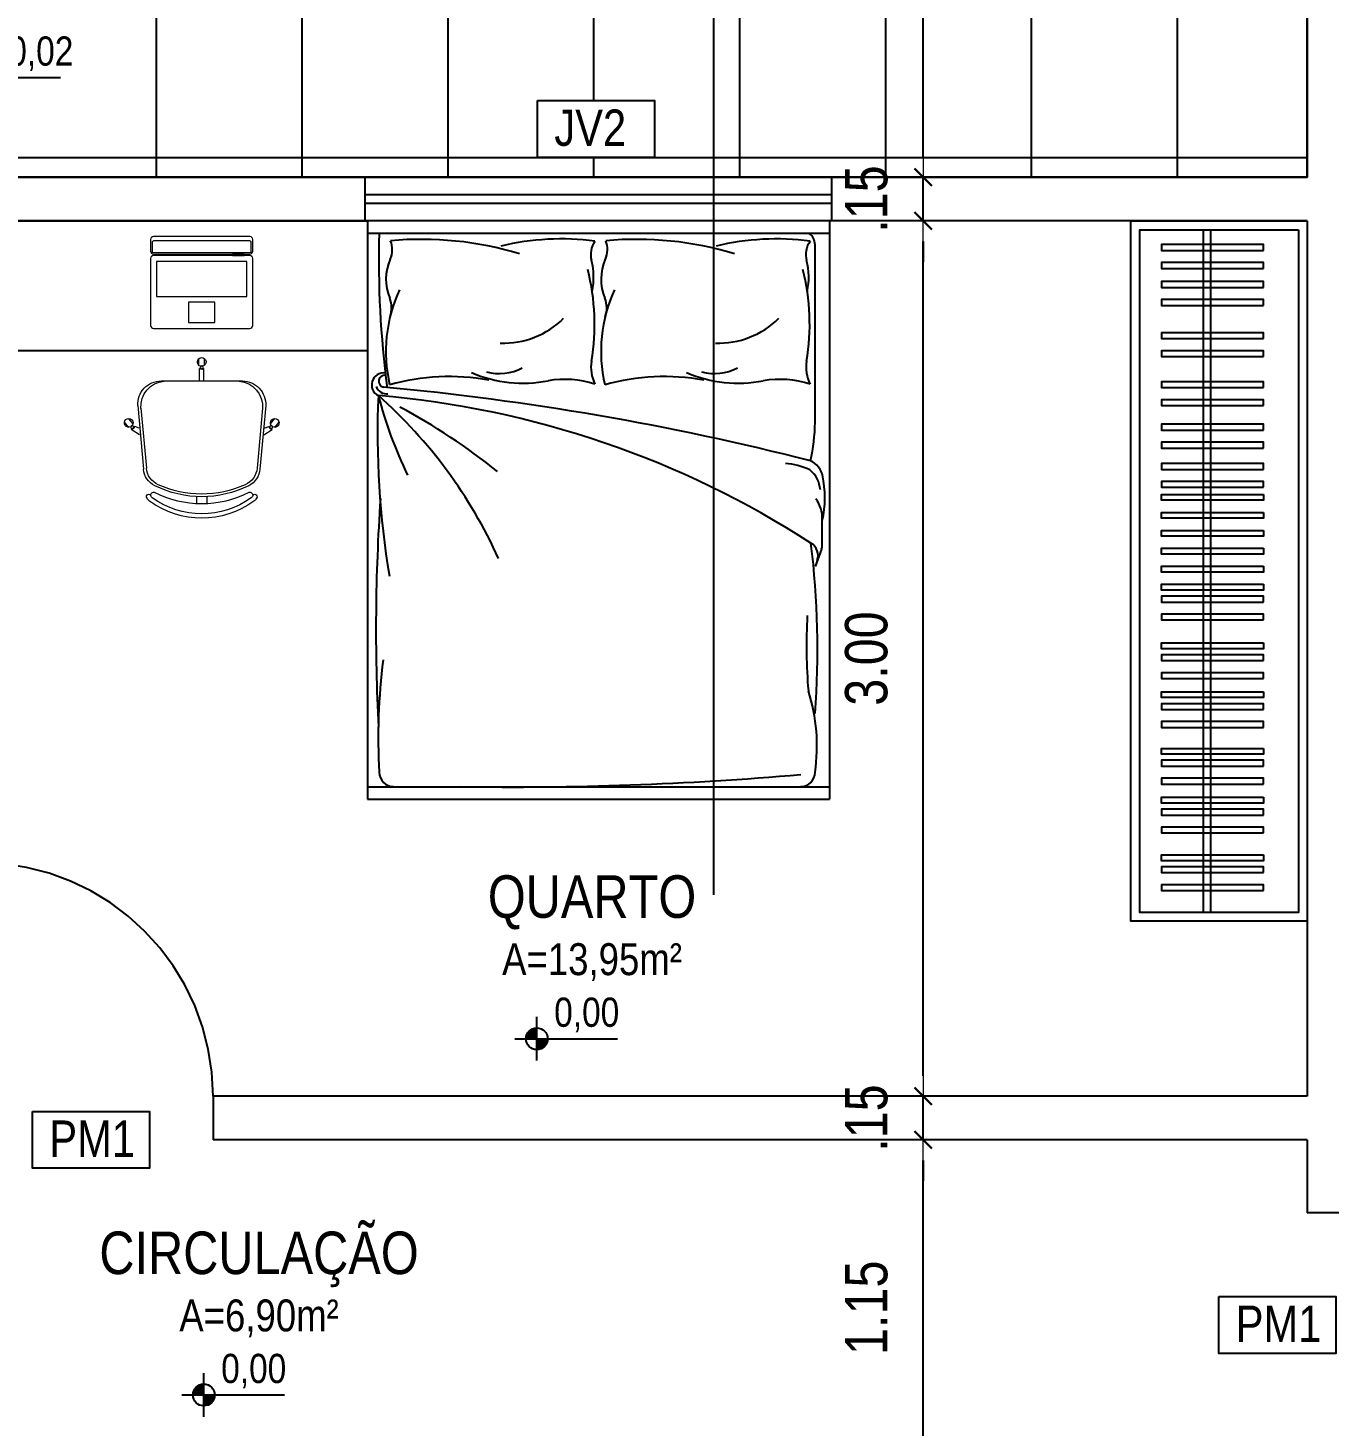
# Model space of a CAD drawing. Header units: millimetres. Extents: x -6300 to 1991, y -4770 to 4545.
# Drawn here: x 1506.647 to 1511.106, y 100.277 to 105.069 of the extents above; entities that cross this region are included whole.
import ezdxf
from ezdxf.enums import TextEntityAlignment as Align

# ---------------------------------------------------------------- set-up
doc = ezdxf.new("R2010")
doc.units = ezdxf.units.MM
doc.header["$LTSCALE"] = 20
doc.header["$MEASUREMENT"] = 0
doc.linetypes.add('DASHDOT2', pattern=[0.5, 0.25, -0.125, 0, -0.125])
doc.linetypes.add('HIDDEN2', pattern=[0.1875, 0.125, -0.0625])
doc.layers.get('0').update_dxf_attribs({"linetype": 'CONTINUOUS'})
doc.layers.get('DEFPOINTS').update_dxf_attribs({"linetype": 'CONTINUOUS'})
for name, color, linetype in [('003', 3, 'CONTINUOUS'), ('ARREDI_attrezzature', 175, 'CONTINUOUS'), ('COTA', 7, 'CONTINUOUS'), ('E-txt-g', 3, 'CONTINUOUS'), ('LAYER1', 7, 'CONTINUOUS')]:
    doc.layers.add(name, color=color, linetype=linetype)
for name, color, linetype, lineweight in [('E-Lay-9', 9, 'CONTINUOUS', 9), ('E-Pen-C', 4, 'CONTINUOUS', 15), ('E-Pen-G', 3, 'CONTINUOUS', 30), ('E-Txt-W', 7, 'CONTINUOUS', 20)]:
    doc.layers.add(name, color=color, linetype=linetype, lineweight=lineweight)
doc.styles.add('F2', font='ARIALN.TTF')
doc.styles.add('REG60', font='romans.shx', dxfattribs={"width": 0.8, "height": 0.15})
doc.styles.add('REG80', font='romans.shx', dxfattribs={"width": 0.8, "height": 0.2})
doc.dimstyles.new('DIMENSION-1', dxfattribs={"dimtxt": 0.145, "dimasz": 0.07, "dimexe": 1, "dimexo": 0, "dimgap": 0.12, "dimtad": 1, "dimzin": 7, "dimdsep": 46, "dimtxsty": 'F2', "dimblk1": 'TRACO', "dimblk2": 'TRACO', "dimsah": 1, "dimcen": 1, "dimse1": 1, "dimse2": 1, "dimclrd": 4, "dimclre": 256, "dimclrt": 4, "dimadec": 8, "dimazin": 0, "dimtfac": 1, "dimtix": 1, "dimtmove": 2, "dimatfit": 3, "dimldrblk": 'TRACO', "dimfxl": 1, "dimtolj": 1, "dimtzin": 0, "dimarcsym": 0})

# ---------------------------------------------------------------- blocks, each defined once
blk = doc.blocks.new('TXT-AMB75')
at = {"layer": 'E-txt-g', "style": 'REG80', "width": 0.8, "flags": 8}
blk.add_attdef('TXT', text='', height=0.2, dxfattribs=at).set_placement((0.0055, 0.2964), align=Align.CENTER)
at = {"layer": 'E-Txt-W', "style": 'REG60', "width": 0.8, "flags": 8}
blk.add_attdef('TXT', text='', height=0.15, dxfattribs=at).set_placement((0.0055, 0.0271), align=Align.CENTER)
blk = doc.blocks.new('NV')
at = {"color": 4, "linetype": 'ByBlock', "ltscale": 0.5}
for p, q in [((-1.4143, -0.1421), (-1.4143, 0.1067)), ((-1.5387, -0.0177), (-0.9535, -0.0177))]:
    blk.add_line(p, q, dxfattribs=at)
at = {"color": 4, "ltscale": 2.5}
blk.add_circle((-1.4143, -0.0177), 0.0622, dxfattribs=at)
at = {"color": 4}
for points in [[(-1.4143, -0.0177), (-1.4583, 0.0263), (-1.4765, -0.0177), (-1.4717, 0.0061)], [(-1.4143, -0.0177), (-1.4143, 0.0445), (-1.4583, 0.0263), (-1.4381, 0.0398)], [(-1.4143, -0.0177), (-1.3521, -0.0177), (-1.3703, -0.0617), (-1.3568, -0.0415)], [(-1.4143, -0.0177), (-1.3703, -0.0617), (-1.4143, -0.0799), (-1.3905, -0.0752)]]:
    blk.add_solid(points, dxfattribs=at)
at = {"layer": 'E-Txt-W', "color": 4, "ltscale": 2.5, "style": 'F2'}
blk.add_attdef('COTAPISO', (-1.3058, 0.0735), '', height=0.15, dxfattribs=at)
blk = doc.blocks.new('Cadeira')
at = {"layer": 'E-Lay-9', "color": 8}
for p, q in [((-0.0093, 0.0535), (-0.0093, 0.0769)), ((0.0096, 0.0535), (0.0096, 0.0769)), ((-0.1393, 0), (0.1393, 0)), ((-0.0075, 0), (-0.0075, 0.0425)), ((-0.0075, 0.0425), (-0.0056, 0.0425)), ((0.0056, 0.0425), (0.0075, 0.0425)), ((0.0075, 0), (0.0075, 0.0425)), ((-0.2192, -0.0836), (-0.1996, -0.3023)), ((-0.2087, -0.0936), (-0.1898, -0.2982)), ((0.2087, -0.0936), (0.1898, -0.2982)), ((0.2192, -0.0836), (0.1996, -0.3023)), ((-0.25, -0.1588), (-0.265, -0.1409)), ((-0.2355, -0.1467), (-0.2505, -0.1288)), ((0.2355, -0.1467), (0.2505, -0.1288)), ((0.25, -0.1588), (0.265, -0.1409)), ((-0.2398, -0.1647), (-0.2413, -0.1659)), ((-0.2133, -0.1847), (-0.2413, -0.1659)), ((-0.2298, -0.1563), (-0.2313, -0.1575)), ((-0.2144, -0.1618), (-0.2298, -0.1563)), ((0.2133, -0.1847), (0.2413, -0.1659)), ((0.2144, -0.1618), (0.2298, -0.1563)), ((0.2298, -0.1563), (0.2313, -0.1575)), ((0.2398, -0.1647), (0.2413, -0.1659)), ((-0.0175, -0.3961), (-0.0175, -0.4196)), ((0.0175, -0.3961), (0.0175, -0.4196))]:
    blk.add_line(p, q, dxfattribs=at)
blk.add_lwpolyline([(0.1631, -0.3812, -0.237888), (-0.1631, -0.3812, 0.605717), (-0.1738, -0.3953, 0.122717), (-0.17, -0.4, 0.323529), (0.17, -0.4, 0.122717), (0.1738, -0.3953, 0.605717)], format="xyb", close=True, dxfattribs=at)
for centre in [(0, 0.0466), (-0.2382, -0.1579), (0.2382, -0.1579)]:
    blk.add_circle(centre, 0.005, dxfattribs=at)
for centre, radius, start, end in [((0.0001, 0.0652), 0.015, 281.6334, 257.4537), ((-0.1393, -0.08), 0.08, 90, 182.5692), ((0, 0.0475), 0.0075, 221.8103, 318.1897), ((0.1393, -0.08), 0.08, 357.4308, 90), ((-0.1202, -0.0886), 0.0887, 95.5925, 183.2522), ((0.1202, -0.0886), 0.0887, 356.7478, 84.4075), ((-0.2502, -0.1438), 0.015, 322.5463, 298.3666), ((0.2502, -0.1438), 0.015, 241.6334, 217.4537), ((-0.2388, -0.1573), 0.0075, 261.8103, 358.1897), ((0.2388, -0.1573), 0.0075, 181.8103, 278.1897), ((-0.1299, -0.296), 0.07, 185.1212, 243.6047), ((-0.1201, -0.2918), 0.07, 185.2999, 245.7361), ((0.1201, -0.2918), 0.07, 294.2639, 354.7001), ((0.1299, -0.296), 0.07, 296.3953, 354.8788), ((0, -0.0343), 0.3622, 243.6047, 296.3953), ((0, -0.0254), 0.3622, 245.7361, 294.2639), ((-0.1819, -0.3961), 0.00782, 29.8109, 225.3255), ((-0.1625, -0.39), 0.0275, 205.1455, 233.4571), ((0, -0.1648), 0.3052, 234.1238, 305.8762), ((-0.1625, -0.39), 0.0125, 205.1455, 233.1301), ((0.1819, -0.3961), 0.00782, 314.6745, 150.1891), ((0.1625, -0.39), 0.0275, 306.5429, 334.8545)]:
    blk.add_arc(centre, radius, start, end, dxfattribs=at)
blk = doc.blocks.new('Notebook')
at = {"layer": 'E-Lay-9', "color": 8}
for p, q in [((-0.175, 0.305), (-0.175, 0.3)), ((-0.175, 0.3), (-0.175, 0.265)), ((0.165, 0.315), (-0.165, 0.315)), ((0.175, 0.3), (0.175, 0.305)), ((0.175, 0.265), (0.175, 0.3)), ((-0.165, 0.255), (0.165, 0.255))]:
    blk.add_line(p, q, dxfattribs=at)
for points in [[(-0.165, 0.26), (0.165, 0.26, 0.414214), (0.17, 0.265), (0.17, 0.295, 0.414214), (0.165, 0.3), (-0.165, 0.3, 0.414214), (-0.17, 0.295), (-0.17, 0.265, 0.414214)], [(-0.165, 0), (0.165, 0, 0.414214), (0.175, 0.01), (0.175, 0.24, 0.414214), (0.165, 0.25), (-0.165, 0.25, 0.414214), (-0.175, 0.24), (-0.175, 0.01, 0.414214)]]:
    blk.add_lwpolyline(points, format="xyb", close=True, dxfattribs=at)
for points in [[(-0.105, 0.25), (-0.145, 0.25), (-0.145, 0.255), (-0.105, 0.255)], [(0.105, 0.25), (0.145, 0.25), (0.145, 0.255), (0.105, 0.255)], [(-0.155, 0.11), (0.155, 0.11), (0.155, 0.23), (-0.155, 0.23)], [(-0.045, 0.02), (0.045, 0.02), (0.045, 0.09), (-0.045, 0.09)]]:
    blk.add_lwpolyline(points, close=True, dxfattribs=at)
for centre, start, end in [((-0.165, 0.305), 90, 180), ((0.165, 0.305), 0, 90), ((-0.165, 0.265), 180, 270), ((0.165, 0.265), 270, 360)]:
    blk.add_arc(centre, 0.01, start, end, dxfattribs=at)
blk = doc.blocks.new('TRACO')
at = {"layer": 'E-Pen-C'}
for p, q in [((0, 1), (0, -1)), ((-1, 0), (1, 0))]:
    blk.add_line(p, q, dxfattribs=at)
at = {"layer": 'E-Pen-G'}
blk.add_line((-0.424, -0.424), (0.424, 0.424), dxfattribs=at)
blk = doc.blocks.new('*D485')
at = {"layer": 'COTA', "color": 4, "linetype": 'Continuous', "lineweight": -2}
blk.add_line((1509.7146, 100.1779), (1509.7146, 101.1879), dxfattribs=at)
at = {"layer": 'DEFPOINTS', "color": 0, "linetype": 'Continuous'}
for p in [(1509.7146, 101.2579), (1509.8809, 101.2579, -1.8296), (1509.8809, 100.1079, -1.8296)]:
    blk.add_point(p, dxfattribs=at)
at = {"layer": 'COTA', "color": 4, "linetype": 'Continuous', "lineweight": -2, "xscale": 0.07, "yscale": 0.07, "zscale": 0.07}
for p, rotation in [((1509.7146, 101.2579), 90), ((1509.7146, 100.1079), 270)]:
    blk.add_blockref('TRACO', p, dxfattribs=dict(at, rotation=rotation))
at = {"layer": 'COTA', "color": 4, "linetype": 'Continuous', "insert": (1509.5205, 100.6829), "char_height": 0.145, "attachment_point": 5, "rotation": 90, "style": 'F2'}
blk.add_mtext('\\A1;1.15', dxfattribs=at)
blk = doc.blocks.new('*D486')
at = {"layer": 'COTA', "color": 4, "linetype": 'Continuous', "lineweight": -2}
for p, q in [((1509.7146, 101.4779), (1509.7146, 101.5479)), ((1509.7146, 101.2579), (1509.7146, 101.4079)), ((1509.7146, 101.1879), (1509.7146, 101.1179))]:
    blk.add_line(p, q, dxfattribs=at)
at = {"layer": 'DEFPOINTS', "color": 0, "linetype": 'Continuous'}
for p in [(1509.7146, 101.4079), (1509.8809, 101.4079, -1.8296), (1509.8809, 101.2579, -1.8296)]:
    blk.add_point(p, dxfattribs=at)
at = {"layer": 'COTA', "color": 4, "linetype": 'Continuous', "lineweight": -2, "xscale": 0.07, "yscale": 0.07, "zscale": 0.07}
for p, rotation in [((1509.7146, 101.4079), 270), ((1509.7146, 101.2579), 90)]:
    blk.add_blockref('TRACO', p, dxfattribs=dict(at, rotation=rotation))
at = {"layer": 'COTA', "color": 4, "linetype": 'Continuous', "insert": (1509.5205, 101.3329), "char_height": 0.145, "attachment_point": 5, "rotation": 90, "style": 'F2'}
blk.add_mtext('\\A1;.15', dxfattribs=at)
blk = doc.blocks.new('*D487')
at = {"layer": 'COTA', "color": 4, "linetype": 'Continuous', "lineweight": -2}
blk.add_line((1509.7146, 101.4779), (1509.7146, 104.3379), dxfattribs=at)
at = {"layer": 'DEFPOINTS', "color": 0, "linetype": 'Continuous'}
for p in [(1509.7146, 104.4079), (1509.8809, 104.4079, -1.8296), (1509.8809, 101.4079, -1.8296)]:
    blk.add_point(p, dxfattribs=at)
at = {"layer": 'COTA', "color": 4, "linetype": 'Continuous', "lineweight": -2, "xscale": 0.07, "yscale": 0.07, "zscale": 0.07}
for p, rotation in [((1509.7146, 104.4079), 90), ((1509.7146, 101.4079), 270)]:
    blk.add_blockref('TRACO', p, dxfattribs=dict(at, rotation=rotation))
at = {"layer": 'COTA', "color": 4, "linetype": 'Continuous', "insert": (1509.5205, 102.9079), "char_height": 0.145, "attachment_point": 5, "rotation": 90, "style": 'F2'}
blk.add_mtext('\\A1;3.00', dxfattribs=at)
blk = doc.blocks.new('*D488')
at = {"layer": 'COTA', "color": 4, "linetype": 'Continuous', "lineweight": -2}
for p, q in [((1509.7146, 104.6279), (1509.7146, 104.6979)), ((1509.7146, 104.4079), (1509.7146, 104.5579)), ((1509.7146, 104.3379), (1509.7146, 104.2679))]:
    blk.add_line(p, q, dxfattribs=at)
at = {"layer": 'DEFPOINTS', "color": 0, "linetype": 'Continuous'}
for p in [(1509.7146, 104.5579), (1509.8809, 104.5579, -1.8296), (1509.8809, 104.4079, -1.8296)]:
    blk.add_point(p, dxfattribs=at)
at = {"layer": 'COTA', "color": 4, "linetype": 'Continuous', "lineweight": -2, "xscale": 0.07, "yscale": 0.07, "zscale": 0.07}
for p, rotation in [((1509.7146, 104.5579), 270), ((1509.7146, 104.4079), 90)]:
    blk.add_blockref('TRACO', p, dxfattribs=dict(at, rotation=rotation))
at = {"layer": 'COTA', "color": 4, "linetype": 'Continuous', "insert": (1509.5205, 104.4829), "char_height": 0.145, "attachment_point": 5, "rotation": 90, "style": 'F2'}
blk.add_mtext('\\A1;.15', dxfattribs=at)
blk = doc.blocks.new('*D489')
at = {"layer": 'COTA', "color": 4, "linetype": 'Continuous', "lineweight": -2}
blk.add_line((1509.7146, 104.6279), (1509.7146, 105.9879), dxfattribs=at)
at = {"layer": 'DEFPOINTS', "color": 0, "linetype": 'Continuous'}
for p in [(1509.7146, 106.0579), (1510.1478, 106.0579, -1.8296), (1509.8809, 104.5579, -1.8296)]:
    blk.add_point(p, dxfattribs=at)
at = {"layer": 'COTA', "color": 4, "linetype": 'Continuous', "lineweight": -2, "xscale": 0.07, "yscale": 0.07, "zscale": 0.07}
for p, rotation in [((1509.7146, 106.0579), 90), ((1509.7146, 104.5579), 270)]:
    blk.add_blockref('TRACO', p, dxfattribs=dict(at, rotation=rotation))
at = {"layer": 'COTA', "color": 4, "linetype": 'Continuous', "insert": (1509.5205, 105.3079), "char_height": 0.145, "attachment_point": 5, "rotation": 90, "style": 'F2'}
blk.add_mtext('\\A1;1.50', dxfattribs=at)

msp = doc.modelspace()

# ---------------------------------------------------------------- hatches: boundary and pattern name
h = msp.add_hatch()
h.set_pattern_fill('ANSI37,_O', color=8, scale=4, angle=45)
h.set_pattern_definition([(90, (-60.4137, 66.12446), (-0.5, 1e-16), []), (180, (-60.4137, 66.12446), (-1e-16, -0.5), [])])
h.paths.add_polyline_path([(1501.8309, 104.5579), (1511.0309, 104.5579), (1511.0309, 106.0579), (1501.8309, 106.0579)])
h.paths.add_polyline_path([(1506.2305, 105.2772), (1507.111, 105.2772), (1507.111, 105.4959), (1506.2305, 105.4959)], flags=24)
h.paths.add_polyline_path([(1506.3297, 105.0628), (1507.0118, 105.0628), (1507.0118, 105.2599), (1506.3297, 105.2599)], flags=24)
h.paths.add_polyline_path([(1506.4814, 104.8993), (1506.4814, 104.9366), (1506.4671, 104.9338), (1506.455, 104.9257)], flags=24)
h.paths.add_polyline_path([(1506.4814, 104.8993), (1506.455, 104.9257), (1506.4469, 104.9136), (1506.4441, 104.8993)], flags=8)
h.paths.add_polyline_path([(1506.4814, 104.8993), (1506.5187, 104.8993), (1506.5159, 104.885), (1506.5078, 104.8729)], flags=8)
h.paths.add_polyline_path([(1506.4814, 104.8993), (1506.5078, 104.8729), (1506.4957, 104.8648), (1506.4814, 104.862)], flags=24)
edge = h.paths.add_edge_path(flags=16)
edge.add_line((1506.4814, 104.8246), (1506.4814, 104.9739))
edge = h.paths.add_edge_path(flags=16)
edge.add_arc((1506.4814, 104.8993), 0.0373, 0, 360)
edge = h.paths.add_edge_path(flags=16)
edge.add_line((1506.4067, 104.8993), (1506.7578, 104.8993))
h.paths.add_polyline_path([(1506.5111, 104.8904), (1506.8323, 104.8904), (1506.8323, 105.0707), (1506.5111, 105.0707)], flags=24)
h.paths.add_polyline_path([(1504.9322, 105.8579), (1505.1322, 105.8579), (1505.1322, 106.0579), (1504.9322, 106.0579)], flags=16)
h.paths.add_polyline_path([(1507.9812, 105.8579), (1508.1812, 105.8579), (1508.1812, 106.0579), (1507.9812, 106.0579)], flags=16)
h.paths.add_polyline_path([(1508.3934, 104.8205), (1508.7937, 104.8205), (1508.7937, 104.6258), (1508.3934, 104.6258)], flags=16)
h.paths.add_polyline_path([(1505.3968, 104.8272), (1505.7971, 104.8272), (1505.7971, 104.6325), (1505.3968, 104.6325)], flags=16)
h.paths.add_polyline_path([(1501.8309, 105.8579), (1502.0309, 105.8579), (1502.0309, 106.0579), (1501.8309, 106.0579)], flags=17)
h.paths.add_polyline_path([(1504.5776, 105.1056), (1504.5776, 105.5015), (1504.2757, 105.5015), (1504.2757, 105.1056)], flags=24)
h.paths.add_polyline_path([(1509.6707, 105.1052), (1509.6707, 105.501), (1509.3688, 105.501), (1509.3688, 105.1052)], flags=24)
at = {"layer": 'COTA', "linetype": 'Continuous'}
h = msp.add_hatch(dxfattribs=at)
h.set_pattern_fill('PATIO3', color=8, scale=0.6, style=0, pattern_type=2)
h.set_pattern_definition([(243.4349, (-60.29372, 66.72446), (0.600000786, 0.599999495), [0.201246, -1.1403948]), (153.4349, (-60.17372, 66.66446), (0.599999495, -0.600000786), [0.1341642, -1.2074766]), (153.4349, (-60.02372, 66.66446), (0.599999495, -0.600000786), [0.1341642, -1.2074766]), (243.4349, (-60.14372, 66.72446), (0.600000786, 0.599999495), [0.0670818, -1.274559]), (153.4349, (-59.87372, 66.66446), (0.599999495, -0.600000786), [0.1341642, -1.2074766]), (243.4349, (-59.99372, 66.72446), (0.600000786, 0.599999495), [0.1341642, -1.2074766]), (158.1986, (-59.81372, 66.71246), (-1.800000164, 0.599999946), [0.0323112, -3.1987878]), (243.4349, (-59.84372, 66.72446), (0.600000786, 0.599999495), [0.0670818, -1.274559]), (154.9831, (-59.813717, 66.562465), (-7.7999997481, 3.60000110015), [0.0993174, -9.8324496]), (63.4349, (-59.99372, 66.42446), (-0.600000786, -0.599999495), [0.201246, -1.1403948]), (153.4349, (-59.93372, 66.54446), (0.599999495, -0.600000786), [0.1341642, -1.2074766]), (63.4349, (-60.14372, 66.42446), (-0.600000786, -0.599999495), [0.0670818, -1.274559]), (153.4349, (-60.08372, 66.54446), (0.599999495, -0.600000786), [0.1341642, -1.2074766]), (153.4349, (-60.23372, 66.54446), (0.599999495, -0.600000786), [0.1341642, -1.2074766]), (63.4349, (-60.29372, 66.42446), (-0.600000786, -0.599999495), [0.201246, -1.1403948]), (63.4349, (-59.90372, 66.30446), (-0.600000786, -0.599999495), [0.201246, -1.1403948]), (153.4349, (-59.84372, 66.42446), (0.599999495, -0.600000786), [0.1341642, -1.2074766]), (153.4349, (-59.99372, 66.42446), (0.599999495, -0.600000786), [0.1341642, -1.2074766]), (63.4349, (-60.20372, 66.30446), (-0.600000786, -0.599999495), [0.1341642, -1.2074766]), (153.4349, (-60.14372, 66.42446), (0.599999495, -0.600000786), [0.1341642, -1.2074766]), (153.4349, (-60.29372, 66.42446), (0.599999495, -0.600000786), [0.1341642, -1.2074766]), (63.4349, (-60.41372, 66.18446), (-0.600000786, -0.599999495), [0.201246, -1.1403948]), (153.4349, (-59.81372, 66.33446), (0.599999495, -0.600000786), [0.0670818, -1.274559]), (153.4349, (-59.90372, 66.30446), (0.599999495, -0.600000786), [0.1341642, -1.2074766]), (153.4349, (-60.05372, 66.30446), (0.599999495, -0.600000786), [0.1341642, -1.2074766]), (153.4349, (-60.20372, 66.30446), (0.599999495, -0.600000786), [0.1341642, -1.2074766]), (153.4349, (-60.35372, 66.30446), (0.599999495, -0.600000786), [0.0670818, -1.274559]), (153.4349, (-59.81372, 66.18446), (0.599999495, -0.600000786), [0.1341642, -1.2074766]), (63.4349, (-59.99372, 66.12446), (-0.600000786, -0.599999495), [0.1341642, -1.2074766]), (153.4349, (-59.96372, 66.18446), (0.599999495, -0.600000786), [0.1341642, -1.2074766]), (243.4349, (-60.23372, 66.24446), (0.600000786, 0.599999495), [0.1341642, -1.2074766]), (153.4349, (-60.11372, 66.18446), (0.599999495, -0.600000786), [0.1341642, -1.2074766]), (153.4349, (-60.26372, 66.18446), (0.599999495, -0.600000786), [0.1341642, -1.2074766]), (154.9831, (-60.323717, 66.664465), (-7.7999997481, 3.60000110015), [0.0993174, -9.8324496]), (158.1986, (-60.38372, 66.54446), (-1.800000164, 0.599999946), [0.0323112, -3.1987878]), (243.4349, (-60.02372, 66.36446), (0.600000786, 0.599999495), [0.201246, -1.1403948]), (63.4349, (-60.08372, 66.54446), (-0.600000786, -0.599999495), [0.0670818, -1.274559])])
h.paths.add_polyline_path([(1495.6809, 100.3079), (1496.8349, 100.3068), (1496.8309, 100.3079), (1496.8308, 106.0572), (1511.0309, 106.0572), (1511.0309, 107.2079), (1511.0309, 110.9079), (1507.3952, 110.9079), (1507.3586, 110.5079), (1507.2552, 110.1447), (1507.0517, 109.8362), (1506.7183, 109.5037), (1506.3612, 109.2976), (1505.9889, 109.1876), (1505.7611, 109.1656), (1495.6809, 109.1656)])
h.paths.add_polyline_path([(1504.745, 107.0713), (1505.2243, 106.7954), (1507.6022, 106.849), (1508.8032, 106.877), (1509.1594, 106.98), (1509.2816, 107.6688), (1509.2699, 108.1418), (1509.1669, 108.4659), (1509.0519, 108.6391), (1508.2645, 108.7222), (1505.9923, 108.7513), (1505.3321, 108.7158), (1504.7131, 108.5745), (1504.669, 108.2366), (1504.6697, 107.2448), (1504.7177, 107.077)], flags=16)
h.paths.add_polyline_path([(1502.3847, 107.3914), (1502.3847, 107.4288), (1502.3704, 107.4259), (1502.3583, 107.4178)], flags=24)
h.paths.add_polyline_path([(1502.3847, 107.3914), (1502.3583, 107.4178), (1502.3502, 107.4057), (1502.3474, 107.3914)], flags=8)
h.paths.add_polyline_path([(1502.3847, 107.3914), (1502.422, 107.3914), (1502.4192, 107.3772), (1502.4111, 107.365)], flags=8)
h.paths.add_polyline_path([(1502.3847, 107.3914), (1502.4111, 107.365), (1502.399, 107.357), (1502.3847, 107.3541)], flags=24)
edge = h.paths.add_edge_path(flags=16)
edge.add_line((1502.3847, 107.3168), (1502.3847, 107.4661))
edge = h.paths.add_edge_path(flags=16)
edge.add_arc((1502.3847, 107.3914), 0.0373, 0, 360)
edge = h.paths.add_edge_path(flags=16)
edge.add_line((1502.3101, 107.3914), (1502.6612, 107.3914))
h.paths.add_polyline_path([(1502.4144, 107.3825), (1502.7356, 107.3825), (1502.7356, 107.5628), (1502.4144, 107.5628)], flags=24)
h.paths.add_polyline_path([(1502.0396, 107.7656), (1503.1086, 107.7656), (1503.1086, 107.9919), (1502.0396, 107.9919)], flags=24)
h.paths.add_polyline_path([(1502.233, 107.5549), (1502.9151, 107.5549), (1502.9151, 107.7521), (1502.233, 107.7521)], flags=24)
h.paths.add_polyline_path([(1496.704, 107.0713), (1497.1833, 106.7954), (1499.5612, 106.8491), (1500.7622, 106.877), (1501.1184, 106.9801), (1501.2405, 107.6688), (1501.2288, 108.1418), (1501.1258, 108.4659), (1501.0108, 108.6392), (1500.2235, 108.7223), (1497.9513, 108.7513), (1497.291, 108.7159), (1496.6721, 108.5745), (1496.6279, 108.2366), (1496.6286, 107.2449), (1496.6767, 107.0771)], flags=16)
h.paths.add_polyline_path([(1495.913, 107.5519), (1496.3133, 107.5519), (1496.3133, 107.3573), (1495.913, 107.3573)], flags=16)
h.paths.add_polyline_path([(1495.716, 105.5361), (1495.716, 108.5361), (1495.686, 108.5361), (1495.686, 105.5361)], flags=16)
h.paths.add_polyline_path([(1495.716, 101.0325), (1495.716, 104.5361), (1495.686, 104.5361), (1495.686, 101.0325)], flags=16)
h.paths.add_polyline_path([(1495.913, 103.3881), (1496.3133, 103.3881), (1496.3133, 103.1934), (1495.913, 103.1934)], flags=16)
h.paths.add_polyline_path([(1502.132, 106.9564), (1503.211, 106.9564), (1503.211, 107.1608), (1502.132, 107.1608)], flags=24)
h.paths.add_polyline_path([(1502.0076, 107.1242), (1503.4609, 107.1242), (1503.4609, 107.2874), (1502.0076, 107.2874)], flags=24)
h.paths.add_polyline_path([(1503.2854, 106.4149), (1503.6813, 106.4149), (1503.6813, 106.7168), (1503.2854, 106.7168)], flags=24)
h.paths.add_polyline_path([(1503.9482, 107.4162), (1503.9482, 107.812), (1503.6463, 107.812), (1503.6463, 107.4162)], flags=24)
h.paths.add_polyline_path([(1499.8837, 106.4149), (1500.2796, 106.4149), (1500.2796, 106.7168), (1499.8837, 106.7168)], flags=24)
h.paths.add_polyline_path([(1501.7756, 106.4149), (1502.0791, 106.4149), (1502.0791, 106.7168), (1501.7756, 106.7168)], flags=24)
h.paths.add_polyline_path([(1504.8769, 106.4149), (1505.1804, 106.4149), (1505.1804, 106.7168), (1504.8769, 106.7168)], flags=24)
h.paths.add_polyline_path([(1506.3599, 106.4149), (1506.7557, 106.4149), (1506.7557, 106.7168), (1506.3599, 106.7168)], flags=24)
h.paths.add_polyline_path([(1507.9259, 106.4149), (1508.2293, 106.4149), (1508.2293, 106.7168), (1507.9259, 106.7168)], flags=24)
h.paths.add_polyline_path([(1509.4093, 106.4149), (1509.8051, 106.4149), (1509.8051, 106.7168), (1509.4093, 106.7168)], flags=24)
h.paths.add_polyline_path([(1510.4527, 106.4295), (1510.4527, 106.8254), (1510.1508, 106.8254), (1510.1508, 106.4295)], flags=24)
h.paths.add_polyline_path([(1495.8781, 106.4149), (1496.274, 106.4149), (1496.274, 106.7168), (1495.8781, 106.7168)], flags=24)
h.paths.add_polyline_path([(1497.1281, 106.4149), (1497.5239, 106.4149), (1497.5239, 106.7168), (1497.1281, 106.7168)], flags=24)
h.paths.add_polyline_path([(1497.9255, 106.4149), (1498.229, 106.4149), (1498.229, 106.7168), (1497.9255, 106.7168)], flags=24)
h.paths.add_polyline_path([(1510.7056, 110.1912), (1511.0878, 110.1912), (1511.0878, 110.4827), (1510.7056, 110.4827)], flags=9)
h.paths.add_polyline_path([(1509.5786, 110.1912), (1509.8715, 110.1912), (1509.8715, 110.4827), (1509.5786, 110.4827)], flags=24)
h.paths.add_polyline_path([(1508.4408, 110.1912), (1508.823, 110.1912), (1508.823, 110.4827), (1508.4408, 110.4827)], flags=24)
h.paths.add_polyline_path([(1507.3952, 110.1912), (1507.6882, 110.1912), (1507.6882, 110.4827), (1507.3952, 110.4827)], flags=24)
h.paths.add_polyline_path([(1509.7758, 110.4927), (1511.5548, 110.4927), (1511.5548, 110.7649), (1509.7758, 110.7649)], flags=9)
h.paths.add_polyline_path([(1496.6134, 102.9851), (1496.6134, 103.3809), (1496.3116, 103.3809), (1496.3116, 102.9851)], flags=24)

# ---------------------------------------------------------------- linework, layer by layer
at = {"color": 8}
for points in [[(1501.8309, 104.5579), (1511.0309, 104.5579), (1511.0309, 106.0579), (1501.8309, 106.0579)], [(1506.3809, 103.9631), (1506.3809, 104.4079), (1507.8109, 104.4079), (1507.8109, 103.9631)]]:
    msp.add_lwpolyline(points, close=True, dxfattribs=at)
at = {"color": 6, "elevation": 3.6592}
for points in [[(1508.3934, 104.8205), (1508.7937, 104.8205), (1508.7937, 104.6258), (1508.3934, 104.6258)], [(1506.6624, 101.3554), (1507.0627, 101.3554), (1507.0627, 101.1608), (1506.6624, 101.1608)], [(1510.7286, 100.7208), (1511.1289, 100.7208), (1511.1289, 100.5262), (1510.7286, 100.5262)]]:
    msp.add_lwpolyline(points, close=True, dxfattribs=at)
at = {"color": 8, "elevation": 13.1278}
for points in [[(1511.0309, 104.4079), (1511.0309, 102.0079), (1510.427, 102.0079), (1510.427, 104.4079)], [(1511.0009, 104.3779), (1511.0009, 102.0379), (1510.457, 102.0379), (1510.457, 104.3779)]]:
    msp.add_lwpolyline(points, close=True, dxfattribs=at)
at = {"color": 8, "linetype": 'HIDDEN2'}
msp.add_arc((1506.4809, 101.4079), 0.8, 0, 90, dxfattribs=at)
at = {"layer": '003', "color": 8, "ltscale": 0.5}
for p, q in [((1510.6743, 104.3779, 13.1278), (1510.6743, 102.0379, 13.1278)), ((1510.6993, 104.3779, 13.1278), (1510.6993, 102.0379, 13.1278))]:
    msp.add_line(p, q, dxfattribs=at)
at = {"layer": '003', "color": 8, "ltscale": 0.5, "elevation": 13.1278}
for points in [[(1510.8816, 104.3067), (1510.8816, 104.3267), (1510.5316, 104.3267), (1510.5316, 104.3067)], [(1510.8816, 104.2451), (1510.8816, 104.2651), (1510.5316, 104.2651), (1510.5316, 104.2451)], [(1510.8816, 104.1801), (1510.8816, 104.2001), (1510.5316, 104.2001), (1510.5316, 104.1801)], [(1510.8816, 104.1185), (1510.8816, 104.1385), (1510.5316, 104.1385), (1510.5316, 104.1185)], [(1510.8816, 104.0047), (1510.8816, 104.0247), (1510.5316, 104.0247), (1510.5316, 104.0047)], [(1510.8816, 103.9432), (1510.8816, 103.9632), (1510.5316, 103.9632), (1510.5316, 103.9432)], [(1510.8816, 103.8368), (1510.8816, 103.8568), (1510.5316, 103.8568), (1510.5316, 103.8368)], [(1510.8816, 103.7752), (1510.8816, 103.7952), (1510.5316, 103.7952), (1510.5316, 103.7752)], [(1510.8816, 103.691), (1510.8816, 103.711), (1510.5316, 103.711), (1510.5316, 103.691)], [(1510.8816, 103.6295), (1510.8816, 103.6495), (1510.5316, 103.6495), (1510.5316, 103.6295)], [(1510.8816, 103.5564), (1510.8816, 103.5764), (1510.5316, 103.5764), (1510.5316, 103.5564)], [(1510.8816, 103.4948), (1510.8816, 103.5148), (1510.5316, 103.5148), (1510.5316, 103.4948)], [(1510.8816, 103.4705), (1510.8816, 103.4505), (1510.5316, 103.4505), (1510.5316, 103.4705)], [(1510.8816, 103.4089), (1510.8816, 103.3889), (1510.5316, 103.3889), (1510.5316, 103.4089)], [(1510.8816, 103.3473), (1510.8816, 103.3273), (1510.5316, 103.3273), (1510.5316, 103.3473)], [(1510.8816, 103.2858), (1510.8816, 103.2658), (1510.5316, 103.2658), (1510.5316, 103.2858)], [(1510.8816, 103.2242), (1510.8816, 103.2042), (1510.5316, 103.2042), (1510.5316, 103.2242)], [(1510.8816, 103.1626), (1510.8816, 103.1426), (1510.5316, 103.1426), (1510.5316, 103.1626)], [(1510.8816, 103.1016), (1510.8816, 103.1216), (1510.5316, 103.1216), (1510.5316, 103.1016)], [(1510.8816, 103.0401), (1510.8816, 103.0601), (1510.5316, 103.0601), (1510.5316, 103.0401)], [(1510.8816, 102.9617), (1510.8816, 102.9417), (1510.5316, 102.9417), (1510.5316, 102.9617)], [(1510.8816, 102.9007), (1510.8816, 102.9207), (1510.5316, 102.9207), (1510.5316, 102.9007)], [(1510.8816, 102.8392), (1510.8816, 102.8592), (1510.5316, 102.8592), (1510.5316, 102.8392)], [(1510.8816, 102.7943), (1510.8816, 102.7743), (1510.5316, 102.7743), (1510.5316, 102.7943)], [(1510.8816, 102.7333), (1510.8816, 102.7533), (1510.5316, 102.7533), (1510.5316, 102.7333)], [(1510.8816, 102.6718), (1510.8816, 102.6918), (1510.5316, 102.6918), (1510.5316, 102.6718)], [(1510.8816, 102.6001), (1510.8816, 102.5801), (1510.5316, 102.5801), (1510.5316, 102.6001)], [(1510.8816, 102.5391), (1510.8816, 102.5591), (1510.5316, 102.5591), (1510.5316, 102.5391)], [(1510.8816, 102.4776), (1510.8816, 102.4976), (1510.5316, 102.4976), (1510.5316, 102.4776)], [(1510.8816, 102.4327), (1510.8816, 102.4127), (1510.5316, 102.4127), (1510.5316, 102.4327)], [(1510.8816, 102.3717), (1510.8816, 102.3917), (1510.5316, 102.3917), (1510.5316, 102.3717)], [(1510.8816, 102.3101), (1510.8816, 102.3301), (1510.5316, 102.3301), (1510.5316, 102.3101)], [(1510.8816, 102.2351), (1510.8816, 102.2151), (1510.5316, 102.2151), (1510.5316, 102.2351)], [(1510.8816, 102.1741), (1510.8816, 102.1941), (1510.5316, 102.1941), (1510.5316, 102.1741)], [(1510.8816, 102.1126), (1510.8816, 102.1326), (1510.5316, 102.1326), (1510.5316, 102.1126)]]:
    msp.add_lwpolyline(points, close=True, dxfattribs=at)
at = {"layer": 'ARREDI_attrezzature', "color": 8}
for p, q in [((1509.3937, 104.4079), (1507.8109, 104.4079)), ((1507.8109, 104.4079), (1507.8109, 102.4263)), ((1509.3937, 104.4079), (1509.3937, 102.4263)), ((1507.8109, 104.3654), (1509.3937, 104.3654)), ((1509.3443, 103.7175), (1509.3443, 104.3258)), ((1509.369, 103.2997), (1509.369, 103.3967)), ((1509.3659, 103.2826), (1509.3443, 103.2239)), ((1507.8109, 102.4688), (1509.3937, 102.4688)), ((1507.8109, 102.4263), (1509.3937, 102.4263))]:
    msp.add_line(p, q, dxfattribs=at)
for centre, radius, start, end in [((1511.1656, 104.2711), 3.3165, 178.3703, 187.5322), ((1507.8139, 104.3099), 0.0814, 335.7877, 21.7124), ((1507.9949, 103.1825), 1.1623, 73.2017, 95.199), ((1508.4748, 103.4629), 0.8832, 82.5099, 103.5732), ((1508.6541, 104.2926), 0.0789, 144.3788, 195.1988), ((1508.5513, 104.3099), 0.0814, 335.7877, 21.7124), ((1508.7322, 103.1825), 1.1623, 73.2017, 95.199), ((1509.2122, 103.4629), 0.8832, 82.5099, 103.5732), ((1509.3915, 104.2926), 0.0789, 144.3788, 195.1988), ((1509.2949, 104.3258), 0.0494, 360, 53.1301), ((1508.0405, 104.208), 0.167, 155.7877, 202.8808), ((1508.7778, 104.208), 0.167, 155.7877, 202.8808), ((1507.8303, 104.0543), 0.7583, 350.3711, 14.26), ((1508.3672, 104.2147), 0.2183, 347.312, 15.1988), ((1508.5676, 104.0543), 0.7583, 350.3711, 14.26), ((1509.1046, 104.2147), 0.2183, 347.312, 15.1988), ((1508.3775, 103.96), 0.5042, 155.118, 192.9862), ((1507.8084, 104.1101), 0.0848, 339.0161, 22.8808), ((1509.1148, 103.96), 0.5042, 155.118, 192.9862), ((1508.5458, 104.1101), 0.0848, 339.0161, 22.8808), ((1508.2765, 104.2799), 0.291, 267.8295, 315.0098), ((1509.0139, 104.2799), 0.291, 267.8295, 315.0098), ((1508.2635, 104.0516), 0.1667, 254.1407, 297.6985), ((1508.7031, 103.9062), 0.1269, 170.3711, 206.9649), ((1509.0009, 104.0516), 0.1667, 254.1407, 297.6985), ((1509.4404, 103.9062), 0.1269, 170.3711, 206.9649), ((1507.8655, 103.846), 0.0409, 81.6091, 243.9382), ((1507.8693, 103.8584), 0.0206, 81.2915, 258.1256), ((1508.0898, 103.1098), 0.7645, 79.7638, 105.4497), ((1508.3433, 104.2979), 0.446, 246.6878, 281.1217), ((1508.4855, 103.5203), 0.3445, 72.3598, 99.3926), ((1508.8271, 103.1098), 0.7645, 79.7638, 105.4497), ((1509.0806, 104.2979), 0.446, 246.6878, 281.1217), ((1509.2229, 103.5203), 0.3445, 72.3598, 99.3926), ((1507.8774, 103.8558), 0.0409, 202.6052, 274.4989), ((1510.8071, 103.6797), 2.9624, 177.4941, 189.5094), ((1506.7434, 102.5633), 1.6648, 24.3833, 48.4532), ((1507.58, 100.5983), 3.2221, 57.0954, 85.2363), ((1509.1795, 104.146), 1.3739, 194.1894, 206.3096), ((1507.0044, 94.4869), 9.3909, 75.67156, 84.74188), ((1506.9471, 101.9301), 2.0816, 51.0376, 62.0856), ((1508.7165, 103.7259), 0.6279, 347.089, 359.2313), ((1509.2284, 103.3447), 0.232, 65.0339, 86.464), ((1509.3018, 103.5218), 0.0692, 12.8827, 78.3869), ((1509.2628, 103.4777), 0.1001, 4.6849, 50.5984), ((1509.0269, 103.4589), 0.3512, 346.9286, 12.8827), ((1514.2974, 103.0085), 6.4581, 176.0268, 182.97615), ((1509.2626, 103.3904), 0.1065, 356.6017, 37.7302), ((1506.4144, 102.9419), 2.9383, 355.67, 7.068), ((1509.3053, 103.2609), 0.0494, 339.7541, 59.4872), ((1509.3196, 103.2997), 0.0494, 339.7541, 360), ((1509.3196, 103.2997), 0.0494, 339.7541, 360), ((1511.1839, 102.952), 1.869, 176.8413, 184.7569), ((1510.0212, 102.6365), 2.174, 172.9481, 183.1174), ((1508.7333, 102.6083), 0.6176, 351.6155, 17.787), ((1507.8999, 102.5183), 0.0494, 180, 270), ((1508.3032, 113.9016), 11.4341, 269.10868, 274.97619), ((1509.2949, 102.5183), 0.0494, 270, 360)]:
    msp.add_arc(centre, radius, start, end, dxfattribs=at)
at = {"layer": 'COTA', "color": 2, "linetype": 'DASHDOT2'}
msp.add_line((1508.9969, 91.9981), (1508.9969, 116.7978), dxfattribs=at)
at = {"layer": 'COTA', "color": 5, "linetype": 'Continuous'}
for p, q in [((1511.0309, 107.2079), (1511.0309, 104.5579)), ((1507.8023, 104.5579), (1501.8309, 104.5579)), ((1507.8023, 104.4079), (1507.8023, 104.5579)), ((1511.0309, 104.5579), (1509.4023, 104.5579)), ((1509.4023, 104.4079), (1509.4023, 104.5579)), ((1507.8023, 104.4079), (1506.3809, 104.4079)), ((1511.0309, 104.4079), (1509.4023, 104.4079)), ((1511.0309, 104.4079), (1511.0309, 101.4079)), ((1511.0309, 101.4079), (1507.2809, 101.4079)), ((1507.2809, 101.4079), (1507.2809, 101.2579)), ((1511.0309, 101.2579), (1507.2809, 101.2579)), ((1511.0309, 101.2579), (1511.0309, 101.0079)), ((1511.1809, 101.0079), (1511.0309, 101.0079))]:
    msp.add_line(p, q, dxfattribs=at)
at = {"layer": 'COTA', "color": 8, "linetype": 'Continuous'}
for p, q in [((1509.4023, 104.5579), (1507.8023, 104.5579)), ((1509.4023, 104.4079), (1507.8023, 104.4079))]:
    msp.add_line(p, q, dxfattribs=at)
at = {"layer": 'COTA', "color": 7, "linetype": 'Continuous'}
for p, q in [((1509.4023, 104.4979), (1507.8023, 104.4979)), ((1509.4023, 104.4679), (1507.8023, 104.4679))]:
    msp.add_line(p, q, dxfattribs=at)

# ---------------------------------------------------------------- block references
ref = msp.add_blockref('NV', (1507.3299, 104.9099, 1.8296), dxfattribs=dict(xscale=0.6, yscale=0.6, zscale=0.6))
ref.add_attrib('COTAPISO', '-0,02', (1506.5411, 104.9402, 1.8296), dxfattribs={"layer": 'E-Txt-W', "color": 4, "ltscale": 2.5, "height": 0.1, "style": 'F2'})
at = {"color": 8}
msp.add_blockref('Notebook', (1507.2422, 104.0394, 3.2859), dxfattribs=at)
ref = msp.add_blockref('TXT-AMB75', (1508.5759, 101.8031, 1.8296), dxfattribs=dict(xscale=0.7290000000000001, yscale=0.7290000000000001, zscale=0.7290000000000001))
ref.add_attrib('TXT', 'QUARTO', dxfattribs={"layer": 'E-txt-g', "color": 2, "height": 0.1458, "style": 'F2'}).set_placement((1508.5799, 102.0192, 1.8296), align=Align.CENTER)
ref.add_attrib('TXT', 'A=13,95m²', dxfattribs={"layer": 'E-Txt-W', "height": 0.10935, "style": 'F2'}).set_placement((1508.5799, 101.8229, 1.8296), align=Align.CENTER)
ref = msp.add_blockref('NV', (1509.2391, 101.6155, 1.8296), dxfattribs=dict(xscale=0.6, yscale=0.6, zscale=0.6))
ref.add_attrib('COTAPISO', '0,00', (1508.4503, 101.6458, 1.8296), dxfattribs={"layer": 'E-Txt-W', "color": 4, "ltscale": 2.5, "height": 0.1, "style": 'F2'})
ref = msp.add_blockref('TXT-AMB75', (1507.4346, 100.582, 1.8296), dxfattribs=dict(xscale=0.7290000000000001, yscale=0.7290000000000001, zscale=0.7290000000000001))
ref.add_attrib('TXT', 'CIRCULAÇÃO', dxfattribs={"layer": 'E-txt-g', "color": 2, "height": 0.1458, "style": 'F2'}).set_placement((1507.4386, 100.7981, 1.8296), align=Align.CENTER)
ref.add_attrib('TXT', 'A=6,90m²', dxfattribs={"layer": 'E-Txt-W', "height": 0.10935, "style": 'F2'}).set_placement((1507.4386, 100.6018, 1.8296), align=Align.CENTER)
ref = msp.add_blockref('NV', (1508.0978, 100.3944, 1.8296), dxfattribs=dict(xscale=0.6, yscale=0.6, zscale=0.6))
ref.add_attrib('COTAPISO', '0,00', (1507.309, 100.4247, 1.8296), dxfattribs={"layer": 'E-Txt-W', "color": 4, "ltscale": 2.5, "height": 0.1, "style": 'F2'})
at = {"layer": 'E-Lay-9', "color": 8, "xscale": -1}
msp.add_blockref('Cadeira', (1507.2422, 103.8592, 3.2859), dxfattribs=at)

# ---------------------------------------------------------------- texts
at = {"layer": 'LAYER1', "color": 6, "linetype": 'Continuous', "style": 'F2'}
for s, p in [('JV2', (1508.4509, 104.7897, 3.6592)), ('PM1', (1506.7199, 101.3246, 3.6592)), ('PM1', (1510.7861, 100.6901, 3.6592))]:
    msp.add_text(s, height=0.1246, dxfattribs=at).set_placement(p, align=Align.TOP_LEFT)

# ---------------------------------------------------------------- dimensions: what is measured, and where the dimension line sits
at = {"layer": 'COTA', "color": 7, "linetype": 'Continuous'}
for base, p1, p2, picture, middle in [((1509.7146, 106.0579, 1.8296), (1509.8809, 104.5579), (1510.1478, 106.0579), '*D489', (1509.5205, 105.3079, 1.8296)), ((1509.7146, 104.5579, 1.8296), (1509.8809, 104.4079), (1509.8809, 104.5579), '*D488', (1509.5205, 104.4829, 1.8296)), ((1509.7146, 104.4079, 1.8296), (1509.8809, 101.4079), (1509.8809, 104.4079), '*D487', (1509.5205, 102.9079, 1.8296)), ((1509.7146, 101.4079, 1.8296), (1509.8809, 101.2579), (1509.8809, 101.4079), '*D486', (1509.5205, 101.3329, 1.8296)), ((1509.7146, 101.2579, 1.8296), (1509.8809, 100.1079), (1509.8809, 101.2579), '*D485', (1509.5205, 100.6829, 1.8296))]:
    dim = msp.add_linear_dim(base=base, p1=p1, p2=p2, angle=90, dimstyle='DIMENSION-1', override={"dimfxl": 0.06}, dxfattribs=at)
    dim.commit()
    dim.dimension.update_dxf_attribs({"geometry": picture, "text_midpoint": middle})

doc.saveas('drawing.dxf')
